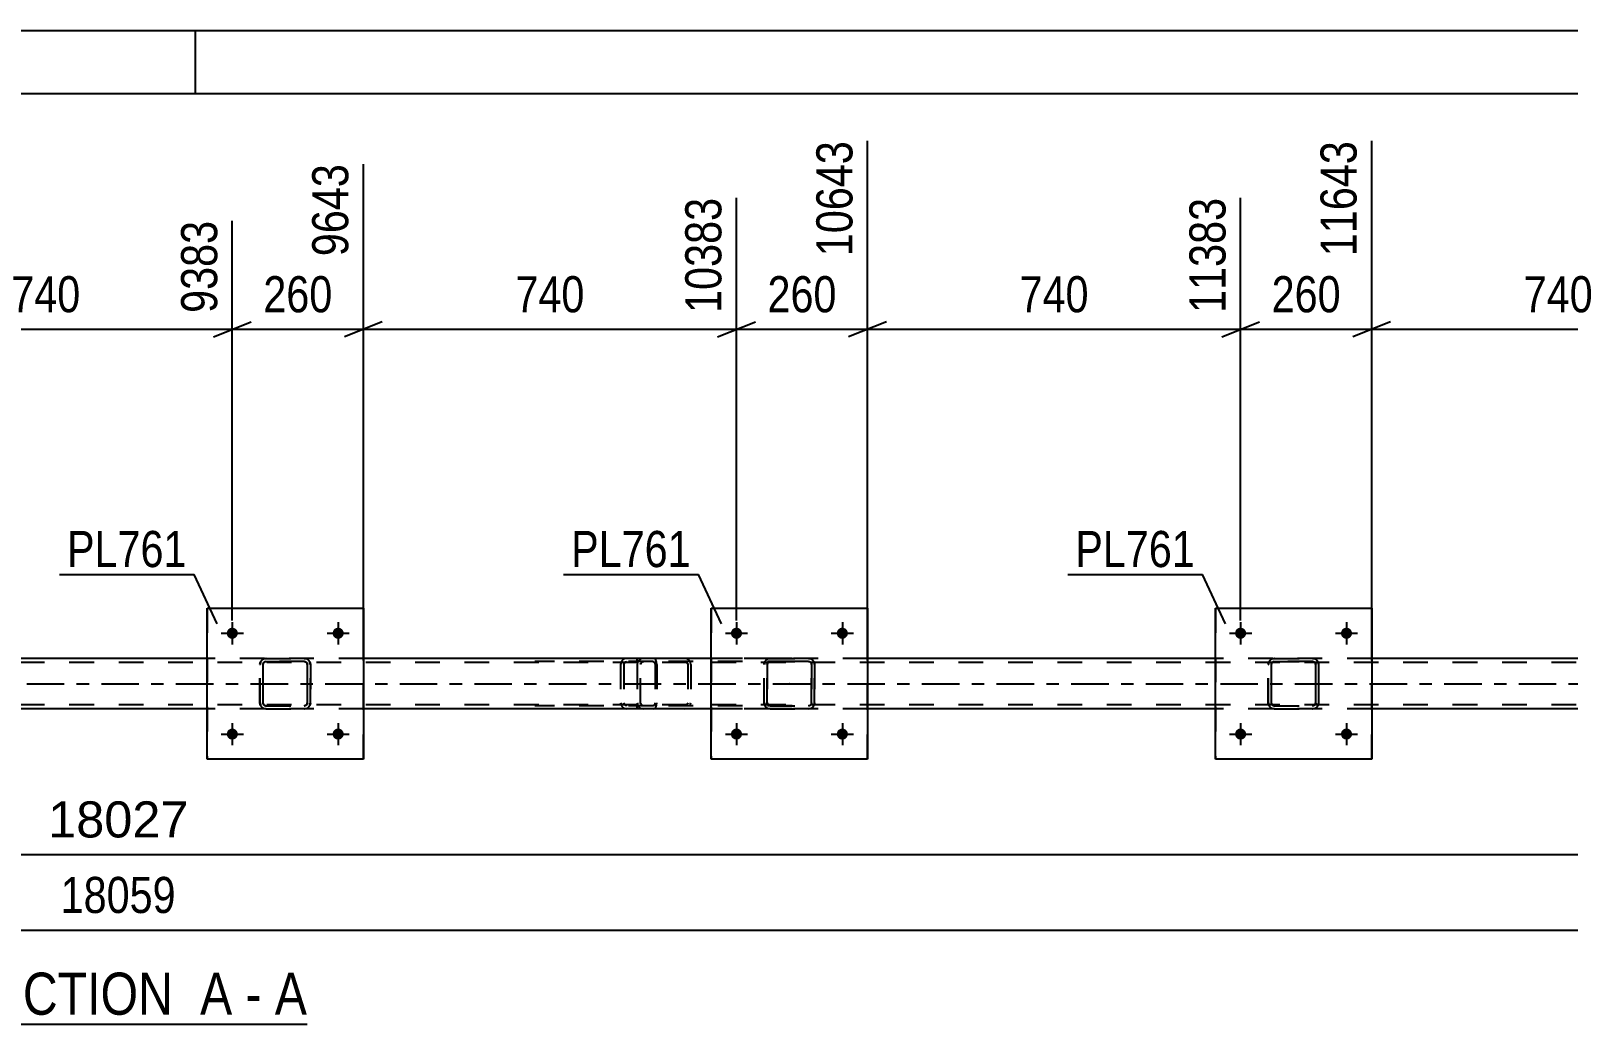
# Model space of a CAD drawing. Header units: millimetres. Extents: x 0 to 841, y 0 to 594.
# Drawn here: x 407.9 to 529.9, y 515.2 to 594 of the extents above; entities that cross this region are included whole.
import ezdxf

# ---------------------------------------------------------------- set-up
doc = ezdxf.new("R2010")
doc.units = ezdxf.units.MM
doc.linetypes.add('DXK_LINE_DOT2', pattern=[3.9198, 1.9599, -1.9599])
doc.linetypes.add('DXK_LINE_DOT3', pattern=[5.9187, 2.979, -0.9799, 0.9799, -0.9799])
doc.styles.add('Arial', font='ARIAL.TTF', dxfattribs={"height": 0.2})
doc.styles.add('Arial Narrow', font='ARIALN.TTF', dxfattribs={"height": 0.2})

# ---------------------------------------------------------------- blocks, each defined once
blk = doc.blocks.new('Unknown-318465270-1113')
at = {"color": 5, "linetype": 'Continuous'}
for p, q in [((841, 594), (0, 594)), ((421, 589), (421, 594)), ((836, 589), (5, 589))]:
    blk.add_line(p, q, dxfattribs=at)
blk = doc.blocks.new('Unknown-318465270-12 - 6175')
at = {"color": 6, "linetype": 'Continuous'}
blk.add_line((402.19, 515.2), (429.84, 515.2), dxfattribs=at)
at = {"color": 0, "linetype": 'Continuous'}
for points in [[(420.3, 515.95), (420.3, 519.45), (402.19, 519.45), (402.19, 515.95)], [(423.9, 515.95), (423.9, 519.45), (421.35, 519.45), (421.35, 515.95)], [(426.23, 515.95), (426.23, 519.45), (424.95, 519.45), (424.95, 515.95)], [(429.84, 515.95), (429.84, 519.45), (427.28, 519.45), (427.28, 515.95)]]:
    blk.add_wipeout(points, dxfattribs=at)
at = {"color": 7, "linetype": 'Continuous', "style": 'Arial Narrow'}
for s, p in [('SECTION ', (402.19, 515.95)), ('A', (421.35, 515.95)), ('A', (427.28, 515.95)), ('-', (424.95, 515.95))]:
    blk.add_text(s, height=3.34, dxfattribs=at).set_placement(p)
blk = doc.blocks.new('Bolt-318465270-6205 - 6175')
at = {"linetype": 'Continuous'}
for points in [[(503.47, 546.21), (503.48, 546.3), (503.51, 546.39), (503.55, 546.47), (503.61, 546.54), (503.69, 546.59), (503.77, 546.63), (503.86, 546.65), (503.95, 546.65), (504.04, 546.63), (504.13, 546.59), (504.2, 546.54), (504.26, 546.47), (504.31, 546.39), (504.34, 546.3), (504.35, 546.21), (504.34, 546.12), (504.31, 546.03), (504.26, 545.95), (504.2, 545.89), (504.13, 545.83), (504.04, 545.79), (503.95, 545.78), (503.86, 545.78), (503.77, 545.79), (503.69, 545.83), (503.61, 545.89), (503.55, 545.95), (503.51, 546.03), (503.48, 546.12)], [(511.87, 546.21), (511.88, 546.3), (511.91, 546.39), (511.95, 546.47), (512.01, 546.54), (512.09, 546.59), (512.17, 546.63), (512.26, 546.65), (512.35, 546.65), (512.44, 546.63), (512.53, 546.59), (512.6, 546.54), (512.66, 546.47), (512.71, 546.39), (512.74, 546.3), (512.75, 546.21), (512.74, 546.12), (512.71, 546.03), (512.66, 545.95), (512.6, 545.89), (512.53, 545.83), (512.44, 545.79), (512.35, 545.78), (512.26, 545.78), (512.17, 545.79), (512.09, 545.83), (512.01, 545.89), (511.95, 545.95), (511.91, 546.03), (511.88, 546.12)]]:
    blk.add_hatch(color=1, dxfattribs=at).paths.add_polyline_path(points)
at = {"color": 1, "linetype": 'Continuous'}
for p, q in [((503.91, 547.09), (503.91, 545.33)), ((512.31, 547.09), (512.31, 545.33)), ((503.03, 546.21), (504.79, 546.21)), ((511.43, 546.21), (513.19, 546.21))]:
    blk.add_line(p, q, dxfattribs=at)
blk = doc.blocks.new('Bolt-318465270-6206 - 6175')
at = {"linetype": 'Continuous'}
for points in [[(503.47, 538.21), (503.48, 538.3), (503.51, 538.39), (503.55, 538.47), (503.61, 538.54), (503.69, 538.59), (503.77, 538.63), (503.86, 538.65), (503.95, 538.65), (504.04, 538.63), (504.13, 538.59), (504.2, 538.54), (504.26, 538.47), (504.31, 538.39), (504.34, 538.3), (504.35, 538.21), (504.34, 538.12), (504.31, 538.03), (504.26, 537.95), (504.2, 537.89), (504.13, 537.83), (504.04, 537.79), (503.95, 537.78), (503.86, 537.78), (503.77, 537.79), (503.69, 537.83), (503.61, 537.89), (503.55, 537.95), (503.51, 538.03), (503.48, 538.12)], [(511.87, 538.21), (511.88, 538.3), (511.91, 538.39), (511.95, 538.47), (512.01, 538.54), (512.09, 538.59), (512.17, 538.63), (512.26, 538.65), (512.35, 538.65), (512.44, 538.63), (512.53, 538.59), (512.6, 538.54), (512.66, 538.47), (512.71, 538.39), (512.74, 538.3), (512.75, 538.21), (512.74, 538.12), (512.71, 538.03), (512.66, 537.95), (512.6, 537.89), (512.53, 537.83), (512.44, 537.79), (512.35, 537.78), (512.26, 537.78), (512.17, 537.79), (512.09, 537.83), (512.01, 537.89), (511.95, 537.95), (511.91, 538.03), (511.88, 538.12)]]:
    blk.add_hatch(color=1, dxfattribs=at).paths.add_polyline_path(points)
at = {"color": 1, "linetype": 'Continuous'}
for p, q in [((503.03, 538.21), (504.79, 538.21)), ((503.91, 539.09), (503.91, 537.33)), ((511.43, 538.21), (513.19, 538.21)), ((512.31, 539.09), (512.31, 537.33))]:
    blk.add_line(p, q, dxfattribs=at)
blk = doc.blocks.new('Bolt-318465270-6207 - 6175')
at = {"linetype": 'Continuous'}
for points in [[(463.47, 546.21), (463.48, 546.3), (463.51, 546.39), (463.55, 546.47), (463.61, 546.54), (463.69, 546.59), (463.77, 546.63), (463.86, 546.65), (463.95, 546.65), (464.04, 546.63), (464.13, 546.59), (464.2, 546.54), (464.26, 546.47), (464.31, 546.39), (464.34, 546.3), (464.35, 546.21), (464.34, 546.12), (464.31, 546.03), (464.26, 545.95), (464.2, 545.89), (464.13, 545.83), (464.04, 545.79), (463.95, 545.78), (463.86, 545.78), (463.77, 545.79), (463.69, 545.83), (463.61, 545.89), (463.55, 545.95), (463.51, 546.03), (463.48, 546.12)], [(471.87, 546.21), (471.88, 546.3), (471.91, 546.39), (471.95, 546.47), (472.01, 546.54), (472.09, 546.59), (472.17, 546.63), (472.26, 546.65), (472.35, 546.65), (472.44, 546.63), (472.53, 546.59), (472.6, 546.54), (472.66, 546.47), (472.71, 546.39), (472.74, 546.3), (472.75, 546.21), (472.74, 546.12), (472.71, 546.03), (472.66, 545.95), (472.6, 545.89), (472.53, 545.83), (472.44, 545.79), (472.35, 545.78), (472.26, 545.78), (472.17, 545.79), (472.09, 545.83), (472.01, 545.89), (471.95, 545.95), (471.91, 546.03), (471.88, 546.12)]]:
    blk.add_hatch(color=1, dxfattribs=at).paths.add_polyline_path(points)
at = {"color": 1, "linetype": 'Continuous'}
for p, q in [((463.91, 547.09), (463.91, 545.33)), ((472.31, 547.09), (472.31, 545.33)), ((463.03, 546.21), (464.79, 546.21)), ((471.43, 546.21), (473.19, 546.21))]:
    blk.add_line(p, q, dxfattribs=at)
blk = doc.blocks.new('Bolt-318465270-6208 - 6175')
at = {"linetype": 'Continuous'}
for points in [[(463.47, 538.21), (463.48, 538.3), (463.51, 538.39), (463.55, 538.47), (463.61, 538.54), (463.69, 538.59), (463.77, 538.63), (463.86, 538.65), (463.95, 538.65), (464.04, 538.63), (464.13, 538.59), (464.2, 538.54), (464.26, 538.47), (464.31, 538.39), (464.34, 538.3), (464.35, 538.21), (464.34, 538.12), (464.31, 538.03), (464.26, 537.95), (464.2, 537.89), (464.13, 537.83), (464.04, 537.79), (463.95, 537.78), (463.86, 537.78), (463.77, 537.79), (463.69, 537.83), (463.61, 537.89), (463.55, 537.95), (463.51, 538.03), (463.48, 538.12)], [(471.87, 538.21), (471.88, 538.3), (471.91, 538.39), (471.95, 538.47), (472.01, 538.54), (472.09, 538.59), (472.17, 538.63), (472.26, 538.65), (472.35, 538.65), (472.44, 538.63), (472.53, 538.59), (472.6, 538.54), (472.66, 538.47), (472.71, 538.39), (472.74, 538.3), (472.75, 538.21), (472.74, 538.12), (472.71, 538.03), (472.66, 537.95), (472.6, 537.89), (472.53, 537.83), (472.44, 537.79), (472.35, 537.78), (472.26, 537.78), (472.17, 537.79), (472.09, 537.83), (472.01, 537.89), (471.95, 537.95), (471.91, 538.03), (471.88, 538.12)]]:
    blk.add_hatch(color=1, dxfattribs=at).paths.add_polyline_path(points)
at = {"color": 1, "linetype": 'Continuous'}
for p, q in [((463.03, 538.21), (464.79, 538.21)), ((463.91, 539.09), (463.91, 537.33)), ((471.43, 538.21), (473.19, 538.21)), ((472.31, 539.09), (472.31, 537.33))]:
    blk.add_line(p, q, dxfattribs=at)
blk = doc.blocks.new('Bolt-318465270-6209 - 6175')
at = {"linetype": 'Continuous'}
for points in [[(423.47, 546.21), (423.48, 546.3), (423.51, 546.39), (423.55, 546.47), (423.61, 546.54), (423.69, 546.59), (423.77, 546.63), (423.86, 546.65), (423.95, 546.65), (424.04, 546.63), (424.13, 546.59), (424.2, 546.54), (424.26, 546.47), (424.31, 546.39), (424.34, 546.3), (424.35, 546.21), (424.34, 546.12), (424.31, 546.03), (424.26, 545.95), (424.2, 545.89), (424.13, 545.83), (424.04, 545.79), (423.95, 545.78), (423.86, 545.78), (423.77, 545.79), (423.69, 545.83), (423.61, 545.89), (423.55, 545.95), (423.51, 546.03), (423.48, 546.12)], [(431.87, 546.21), (431.88, 546.3), (431.91, 546.39), (431.95, 546.47), (432.01, 546.54), (432.09, 546.59), (432.17, 546.63), (432.26, 546.65), (432.35, 546.65), (432.44, 546.63), (432.53, 546.59), (432.6, 546.54), (432.66, 546.47), (432.71, 546.39), (432.74, 546.3), (432.75, 546.21), (432.74, 546.12), (432.71, 546.03), (432.66, 545.95), (432.6, 545.89), (432.53, 545.83), (432.44, 545.79), (432.35, 545.78), (432.26, 545.78), (432.17, 545.79), (432.09, 545.83), (432.01, 545.89), (431.95, 545.95), (431.91, 546.03), (431.88, 546.12)]]:
    blk.add_hatch(color=1, dxfattribs=at).paths.add_polyline_path(points)
at = {"color": 1, "linetype": 'Continuous'}
for p, q in [((423.91, 547.09), (423.91, 545.33)), ((432.31, 547.09), (432.31, 545.33)), ((423.03, 546.21), (424.79, 546.21)), ((431.43, 546.21), (433.19, 546.21))]:
    blk.add_line(p, q, dxfattribs=at)
blk = doc.blocks.new('Bolt-318465270-6210 - 6175')
at = {"linetype": 'Continuous'}
for points in [[(423.47, 538.21), (423.48, 538.3), (423.51, 538.39), (423.55, 538.47), (423.61, 538.54), (423.69, 538.59), (423.77, 538.63), (423.86, 538.65), (423.95, 538.65), (424.04, 538.63), (424.13, 538.59), (424.2, 538.54), (424.26, 538.47), (424.31, 538.39), (424.34, 538.3), (424.35, 538.21), (424.34, 538.12), (424.31, 538.03), (424.26, 537.95), (424.2, 537.89), (424.13, 537.83), (424.04, 537.79), (423.95, 537.78), (423.86, 537.78), (423.77, 537.79), (423.69, 537.83), (423.61, 537.89), (423.55, 537.95), (423.51, 538.03), (423.48, 538.12)], [(431.87, 538.21), (431.88, 538.3), (431.91, 538.39), (431.95, 538.47), (432.01, 538.54), (432.09, 538.59), (432.17, 538.63), (432.26, 538.65), (432.35, 538.65), (432.44, 538.63), (432.53, 538.59), (432.6, 538.54), (432.66, 538.47), (432.71, 538.39), (432.74, 538.3), (432.75, 538.21), (432.74, 538.12), (432.71, 538.03), (432.66, 537.95), (432.6, 537.89), (432.53, 537.83), (432.44, 537.79), (432.35, 537.78), (432.26, 537.78), (432.17, 537.79), (432.09, 537.83), (432.01, 537.89), (431.95, 537.95), (431.91, 538.03), (431.88, 538.12)]]:
    blk.add_hatch(color=1, dxfattribs=at).paths.add_polyline_path(points)
at = {"color": 1, "linetype": 'Continuous'}
for p, q in [((423.03, 538.21), (424.79, 538.21)), ((423.91, 539.09), (423.91, 537.33)), ((431.43, 538.21), (433.19, 538.21)), ((432.31, 539.09), (432.31, 537.33))]:
    blk.add_line(p, q, dxfattribs=at)
blk = doc.blocks.new('Part-318465270-6236 - 6175')
at = {"color": 2, "linetype": 'Continuous'}
for p, q in [((421.91, 544.21), (394.31, 544.21)), ((461.91, 544.21), (434.31, 544.21)), ((501.91, 544.21), (474.31, 544.21)), ((541.91, 544.21), (514.31, 544.21)), ((421.91, 540.21), (394.31, 540.21)), ((461.91, 540.21), (434.31, 540.21)), ((501.91, 540.21), (474.31, 540.21)), ((541.91, 540.21), (514.31, 540.21))]:
    blk.add_line(p, q, dxfattribs=at)
at = {"color": 7, "linetype": 'DXK_LINE_DOT2'}
for p, q in [((434.31, 544.21), (421.91, 544.21)), ((474.31, 544.21), (461.91, 544.21)), ((514.31, 544.21), (501.91, 544.21)), ((769.64, 543.89), (93.91, 543.89)), ((769.64, 540.53), (93.91, 540.53)), ((434.31, 540.21), (421.91, 540.21)), ((474.31, 540.21), (461.91, 540.21)), ((514.31, 540.21), (501.91, 540.21))]:
    blk.add_line(p, q, dxfattribs=at)
at = {"color": 7, "linetype": 'DXK_LINE_DOT3'}
blk.add_line((93.91, 542.21), (769.64, 542.21), dxfattribs=at)
blk = doc.blocks.new('Part-318465270-6269 - 6175')
at = {"color": 7, "linetype": 'DXK_LINE_DOT2'}
for p, q in [((456.55, 544.21), (456.35, 544.18)), ((468.32, 544.21), (456.55, 544.21)), ((459.98, 544.18), (459.78, 544.21)), ((456.07, 543.89), (456.04, 543.73)), ((456.04, 543.73), (456.04, 540.69)), ((456.07, 543.92), (456.07, 543.89)), ((456.29, 543.73), (456.31, 543.82)), ((456.29, 540.69), (456.29, 543.73)), ((456.31, 543.82), (456.37, 543.9)), ((456.37, 543.9), (456.45, 543.95)), ((456.45, 543.95), (456.55, 543.97)), ((468.32, 543.97), (456.55, 543.97)), ((459.78, 543.97), (459.88, 543.95)), ((459.88, 543.95), (459.96, 543.9)), ((459.96, 543.9), (460.02, 543.82)), ((460.02, 543.82), (460.04, 543.73)), ((460.04, 543.73), (460.04, 540.69)), ((460.26, 543.89), (460.25, 543.92)), ((460.29, 543.73), (460.26, 543.89)), ((460.29, 543.73), (460.29, 540.69)), ((456.04, 540.69), (456.05, 540.61)), ((456.05, 540.61), (456.07, 540.51)), ((456.31, 540.6), (456.29, 540.69)), ((456.37, 540.52), (456.31, 540.6)), ((456.45, 540.47), (456.37, 540.52)), ((456.55, 540.45), (456.45, 540.47)), ((468.32, 540.45), (456.55, 540.45)), ((459.88, 540.47), (459.78, 540.45)), ((459.96, 540.52), (459.88, 540.47)), ((460.02, 540.6), (459.96, 540.52)), ((460.04, 540.69), (460.02, 540.6)), ((460.25, 540.51), (460.27, 540.61)), ((460.27, 540.61), (460.29, 540.69)), ((456.35, 540.25), (456.55, 540.21)), ((468.32, 540.21), (456.55, 540.21)), ((459.78, 540.21), (459.98, 540.25))]:
    blk.add_line(p, q, dxfattribs=at)
for centre, start, end in [((456.53, 543.71), 110.7583, 155.68), ((459.8, 543.71), 24.32, 69.2417), ((456.53, 540.71), 204.32, 249.2417)]:
    blk.add_arc(centre, 0.496, start, end, dxfattribs=at)
blk = doc.blocks.new('Part-318465270-6428 - 6175')
at = {"color": 7, "linetype": 'DXK_LINE_DOT2'}
for p, q in [((457.31, 544.21), (447.91, 544.21)), ((455.22, 544.21), (455.03, 544.18)), ((456.04, 543.97), (456.04, 544.21)), ((457.42, 544.18), (457.31, 544.21)), ((457.5, 544.07), (457.42, 544.18)), ((457.56, 543.92), (457.5, 544.07)), ((457.31, 543.97), (447.91, 543.97)), ((454.75, 543.89), (454.72, 543.73)), ((454.72, 543.73), (454.72, 540.69)), ((454.76, 543.92), (454.75, 543.89)), ((454.97, 543.73), (454.99, 543.82)), ((454.97, 543.73), (454.97, 540.69)), ((454.99, 543.82), (455.04, 543.9)), ((455.04, 543.9), (455.12, 543.95)), ((455.12, 543.95), (455.22, 543.97)), ((457.31, 543.97), (457.36, 543.95)), ((457.36, 543.95), (457.41, 543.9)), ((457.41, 543.9), (457.44, 543.82)), ((457.44, 543.82), (457.45, 543.73)), ((457.45, 543.73), (457.45, 540.69)), ((457.58, 543.73), (457.56, 543.92)), ((457.58, 543.73), (457.58, 540.69)), ((457.31, 540.45), (447.91, 540.45)), ((454.72, 540.69), (454.73, 540.61)), ((454.73, 540.61), (454.76, 540.51)), ((454.99, 540.6), (454.97, 540.69)), ((455.04, 540.52), (454.99, 540.6)), ((455.12, 540.47), (455.04, 540.52)), ((455.22, 540.45), (455.12, 540.47)), ((456.04, 540.21), (456.04, 540.45)), ((457.36, 540.47), (457.31, 540.45)), ((457.41, 540.52), (457.36, 540.47)), ((457.44, 540.6), (457.41, 540.52)), ((457.45, 540.69), (457.44, 540.6)), ((457.5, 540.35), (457.56, 540.51)), ((457.56, 540.51), (457.58, 540.69)), ((457.31, 540.21), (447.91, 540.21)), ((455.03, 540.25), (455.22, 540.21)), ((457.31, 540.21), (457.42, 540.25)), ((457.42, 540.25), (457.5, 540.35))]:
    blk.add_line(p, q, dxfattribs=at)
for centre, start, end in [((455.21, 543.72), 111.1941, 156.1506), ((455.21, 540.71), 203.8494, 248.8059)]:
    blk.add_arc(centre, 0.492, start, end, dxfattribs=at)
blk = doc.blocks.new('Part-318465270-6310 - 6175')
at = {"color": 2, "linetype": 'Continuous'}
for p, q in [((501.91, 536.21), (501.91, 548.21)), ((501.91, 548.21), (501.91, 548.21)), ((501.91, 548.21), (514.31, 548.21)), ((514.31, 548.21), (514.31, 536.21)), ((501.91, 536.21), (501.91, 536.21)), ((514.31, 536.21), (501.91, 536.21))]:
    blk.add_line(p, q, dxfattribs=at)
at = {"color": 7, "linetype": 'DXK_LINE_DOT2'}
for p, q in [((501.91, 548.21), (501.91, 536.21)), ((501.91, 548.21), (501.91, 548.21)), ((514.31, 536.21), (514.31, 548.21)), ((501.91, 536.21), (501.91, 536.21))]:
    blk.add_line(p, q, dxfattribs=at)
blk = doc.blocks.new('Part-318465270-6311 - 6175')
at = {"color": 7, "linetype": 'DXK_LINE_DOT2'}
for p, q in [((506.4, 544.18), (506.58, 544.21)), ((506.59, 544.21), (506.4, 544.18)), ((506.59, 544.21), (506.58, 544.21)), ((506.58, 544.21), (509.62, 544.21)), ((506.59, 544.21), (509.63, 544.21)), ((509.62, 544.21), (509.63, 544.21)), ((509.62, 544.21), (509.81, 544.18)), ((509.81, 544.18), (509.63, 544.21)), ((506.1, 543.73), (506.14, 543.92)), ((506.1, 543.73), (506.11, 543.73)), ((506.1, 540.69), (506.1, 543.73)), ((506.15, 543.92), (506.11, 543.73)), ((506.11, 540.69), (506.11, 543.73)), ((506.36, 543.82), (506.34, 543.73)), ((506.35, 543.73), (506.34, 543.73)), ((506.34, 543.73), (506.34, 540.69)), ((506.35, 543.73), (506.37, 543.82)), ((506.35, 540.69), (506.35, 543.73)), ((506.41, 543.9), (506.36, 543.82)), ((506.37, 543.82), (506.42, 543.9)), ((506.49, 543.95), (506.41, 543.9)), ((506.42, 543.9), (506.5, 543.95)), ((506.58, 543.97), (506.49, 543.95)), ((506.5, 543.95), (506.59, 543.97)), ((506.58, 543.97), (506.59, 543.97)), ((509.62, 543.97), (506.58, 543.97)), ((506.59, 543.97), (509.63, 543.97)), ((509.63, 543.97), (509.62, 543.97)), ((509.72, 543.95), (509.62, 543.97)), ((509.63, 543.97), (509.72, 543.95)), ((509.72, 543.95), (509.72, 543.95)), ((509.72, 543.95), (509.8, 543.9)), ((509.79, 543.9), (509.72, 543.95)), ((509.85, 543.82), (509.79, 543.9)), ((509.8, 543.9), (509.85, 543.82)), ((509.85, 543.82), (509.87, 543.73)), ((509.86, 543.73), (509.85, 543.82)), ((509.87, 543.73), (509.86, 543.73)), ((509.86, 543.73), (509.86, 540.69)), ((509.87, 540.69), (509.87, 543.73)), ((510.07, 543.92), (510.1, 543.73)), ((510.11, 543.73), (510.07, 543.92)), ((510.11, 543.73), (510.1, 543.73)), ((510.1, 543.73), (510.1, 540.69)), ((510.11, 540.69), (510.11, 543.73)), ((506.11, 540.69), (506.1, 540.69)), ((506.14, 540.51), (506.1, 540.69)), ((506.11, 540.69), (506.15, 540.51)), ((506.34, 540.69), (506.35, 540.69)), ((506.34, 540.69), (506.36, 540.6)), ((506.37, 540.6), (506.35, 540.69)), ((506.36, 540.6), (506.41, 540.52)), ((506.42, 540.52), (506.37, 540.6)), ((506.41, 540.52), (506.49, 540.47)), ((506.5, 540.47), (506.42, 540.52)), ((506.49, 540.47), (506.58, 540.45)), ((506.59, 540.45), (506.5, 540.47)), ((506.59, 540.45), (506.58, 540.45)), ((506.58, 540.45), (509.62, 540.45)), ((506.59, 540.45), (509.63, 540.45)), ((509.62, 540.45), (509.72, 540.47)), ((509.62, 540.45), (509.63, 540.45)), ((509.72, 540.47), (509.63, 540.45)), ((509.8, 540.52), (509.72, 540.47)), ((509.72, 540.47), (509.79, 540.52)), ((509.79, 540.52), (509.85, 540.6)), ((509.85, 540.6), (509.8, 540.52)), ((509.87, 540.69), (509.85, 540.6)), ((509.85, 540.6), (509.86, 540.69)), ((509.86, 540.69), (509.87, 540.69)), ((510.1, 540.69), (510.07, 540.51)), ((510.07, 540.51), (510.11, 540.69)), ((510.1, 540.69), (510.11, 540.69)), ((506.4, 540.25), (506.4, 540.25)), ((506.58, 540.21), (506.4, 540.25)), ((506.4, 540.25), (506.59, 540.21)), ((506.59, 540.21), (506.58, 540.21)), ((506.58, 540.21), (509.62, 540.21)), ((506.59, 540.21), (509.63, 540.21)), ((509.81, 540.25), (509.62, 540.21)), ((509.62, 540.21), (509.63, 540.21)), ((509.63, 540.21), (509.81, 540.25))]:
    blk.add_line(p, q, dxfattribs=at)
at = {"color": 7, "linetype": 'DXK_LINE_DOT3'}
blk.add_line((508.11, 542.21), (508.1, 542.21), dxfattribs=at)
at = {"color": 7, "linetype": 'DXK_LINE_DOT2'}
for centre, start, end in [((506.58, 543.73), 112.5, 157.5), ((506.59, 543.73), 112.5, 157.5), ((509.62, 543.73), 22.5, 67.5), ((509.63, 543.73), 22.5, 67.5), ((506.58, 540.69), 202.5, 247.5), ((506.59, 540.69), 202.5, 247.5), ((509.62, 540.69), 292.5, 337.5), ((509.63, 540.69), 292.5, 337.5)]:
    blk.add_arc(centre, 0.48, start, end, dxfattribs=at)
blk = doc.blocks.new('Part-318465270-6316 - 6175')
at = {"color": 2, "linetype": 'Continuous'}
for p, q in [((461.91, 536.21), (461.91, 548.21)), ((461.91, 548.21), (461.91, 548.21)), ((461.91, 548.21), (474.31, 548.21)), ((474.31, 548.21), (474.31, 536.21)), ((461.91, 536.21), (461.91, 536.21)), ((474.31, 536.21), (461.91, 536.21))]:
    blk.add_line(p, q, dxfattribs=at)
at = {"color": 7, "linetype": 'DXK_LINE_DOT2'}
for p, q in [((461.91, 548.21), (461.91, 536.21)), ((461.91, 548.21), (461.91, 548.21)), ((474.31, 536.21), (474.31, 548.21)), ((461.91, 536.21), (461.91, 536.21))]:
    blk.add_line(p, q, dxfattribs=at)
blk = doc.blocks.new('Part-318465270-6317 - 6175')
at = {"color": 7, "linetype": 'DXK_LINE_DOT2'}
for p, q in [((466.4, 544.18), (466.58, 544.21)), ((466.59, 544.21), (466.41, 544.18)), ((466.59, 544.21), (466.58, 544.21)), ((466.58, 544.21), (469.62, 544.21)), ((466.59, 544.21), (469.63, 544.21)), ((469.62, 544.21), (469.63, 544.21)), ((469.62, 544.21), (469.81, 544.18)), ((469.81, 544.18), (469.63, 544.21)), ((466.1, 543.73), (466.14, 543.92)), ((466.1, 543.73), (466.11, 543.73)), ((466.1, 540.69), (466.1, 543.73)), ((466.15, 543.92), (466.11, 543.73)), ((466.11, 540.69), (466.11, 543.73)), ((466.36, 543.82), (466.34, 543.73)), ((466.35, 543.73), (466.34, 543.73)), ((466.34, 543.73), (466.34, 540.69)), ((466.35, 543.73), (466.37, 543.82)), ((466.35, 540.69), (466.35, 543.73)), ((466.41, 543.9), (466.36, 543.82)), ((466.37, 543.82), (466.42, 543.9)), ((466.49, 543.95), (466.41, 543.9)), ((466.42, 543.9), (466.5, 543.95)), ((466.58, 543.97), (466.49, 543.95)), ((466.5, 543.95), (466.59, 543.97)), ((466.58, 543.97), (466.59, 543.97)), ((469.62, 543.97), (466.58, 543.97)), ((466.59, 543.97), (469.63, 543.97)), ((469.63, 543.97), (469.62, 543.97)), ((469.72, 543.95), (469.62, 543.97)), ((469.63, 543.97), (469.72, 543.95)), ((469.72, 543.95), (469.72, 543.95)), ((469.72, 543.95), (469.8, 543.9)), ((469.79, 543.9), (469.72, 543.95)), ((469.85, 543.82), (469.79, 543.9)), ((469.8, 543.9), (469.85, 543.82)), ((469.85, 543.82), (469.87, 543.73)), ((469.86, 543.73), (469.85, 543.82)), ((469.87, 543.73), (469.86, 543.73)), ((469.86, 543.73), (469.86, 540.69)), ((469.87, 540.69), (469.87, 543.73)), ((470.07, 543.92), (470.1, 543.73)), ((470.11, 543.73), (470.07, 543.92)), ((470.11, 543.73), (470.1, 543.73)), ((470.1, 543.73), (470.1, 540.69)), ((470.11, 540.69), (470.11, 543.73)), ((466.11, 540.69), (466.1, 540.69)), ((466.14, 540.51), (466.1, 540.69)), ((466.11, 540.69), (466.15, 540.51)), ((466.34, 540.69), (466.35, 540.69)), ((466.34, 540.69), (466.36, 540.6)), ((466.37, 540.6), (466.35, 540.69)), ((466.36, 540.6), (466.41, 540.52)), ((466.42, 540.52), (466.37, 540.6)), ((466.41, 540.52), (466.49, 540.47)), ((466.5, 540.47), (466.42, 540.52)), ((466.49, 540.47), (466.58, 540.45)), ((466.59, 540.45), (466.5, 540.47)), ((466.59, 540.45), (466.58, 540.45)), ((466.58, 540.45), (469.62, 540.45)), ((466.59, 540.45), (469.63, 540.45)), ((469.62, 540.45), (469.72, 540.47)), ((469.62, 540.45), (469.63, 540.45)), ((469.72, 540.47), (469.63, 540.45)), ((469.8, 540.52), (469.72, 540.47)), ((469.72, 540.47), (469.79, 540.52)), ((469.79, 540.52), (469.85, 540.6)), ((469.85, 540.6), (469.8, 540.52)), ((469.87, 540.69), (469.85, 540.6)), ((469.85, 540.6), (469.86, 540.69)), ((469.86, 540.69), (469.87, 540.69)), ((470.1, 540.69), (470.07, 540.51)), ((470.07, 540.51), (470.11, 540.69)), ((470.1, 540.69), (470.11, 540.69)), ((466.4, 540.25), (466.41, 540.25)), ((466.58, 540.21), (466.4, 540.25)), ((466.41, 540.25), (466.59, 540.21)), ((466.59, 540.21), (466.58, 540.21)), ((466.58, 540.21), (469.62, 540.21)), ((466.59, 540.21), (469.63, 540.21)), ((469.81, 540.25), (469.62, 540.21)), ((469.62, 540.21), (469.63, 540.21)), ((469.63, 540.21), (469.81, 540.25))]:
    blk.add_line(p, q, dxfattribs=at)
at = {"color": 7, "linetype": 'DXK_LINE_DOT3'}
blk.add_line((468.11, 542.21), (468.1, 542.21), dxfattribs=at)
at = {"color": 7, "linetype": 'DXK_LINE_DOT2'}
for centre, start, end in [((466.58, 543.73), 112.5, 157.5), ((466.59, 543.73), 112.5, 157.5), ((469.62, 543.73), 22.5, 67.5), ((469.63, 543.73), 22.5, 67.5), ((466.58, 540.69), 202.5, 247.5), ((466.59, 540.69), 202.5, 247.5), ((469.62, 540.69), 292.5, 337.5), ((469.63, 540.69), 292.5, 337.5)]:
    blk.add_arc(centre, 0.48, start, end, dxfattribs=at)
blk = doc.blocks.new('Part-318465270-6322 - 6175')
at = {"color": 2, "linetype": 'Continuous'}
for p, q in [((421.91, 536.21), (421.91, 548.21)), ((421.91, 548.21), (421.91, 548.21)), ((421.91, 548.21), (434.31, 548.21)), ((434.31, 548.21), (434.31, 536.21)), ((421.91, 536.21), (421.91, 536.21)), ((434.31, 536.21), (421.91, 536.21))]:
    blk.add_line(p, q, dxfattribs=at)
at = {"color": 7, "linetype": 'DXK_LINE_DOT2'}
for p, q in [((421.91, 548.21), (421.91, 536.21)), ((421.91, 548.21), (421.91, 548.21)), ((434.31, 536.21), (434.31, 548.21)), ((421.91, 536.21), (421.91, 536.21))]:
    blk.add_line(p, q, dxfattribs=at)
blk = doc.blocks.new('Part-318465270-6323 - 6175')
at = {"color": 7, "linetype": 'DXK_LINE_DOT2'}
for p, q in [((426.4, 544.18), (426.58, 544.21)), ((426.59, 544.21), (426.4, 544.18)), ((426.59, 544.21), (426.58, 544.21)), ((426.58, 544.21), (429.62, 544.21)), ((426.59, 544.21), (429.63, 544.21)), ((429.62, 544.21), (429.63, 544.21)), ((429.62, 544.21), (429.81, 544.18)), ((429.81, 544.18), (429.63, 544.21)), ((426.1, 543.73), (426.14, 543.92)), ((426.1, 543.73), (426.11, 543.73)), ((426.1, 540.69), (426.1, 543.73)), ((426.15, 543.92), (426.11, 543.73)), ((426.11, 540.69), (426.11, 543.73)), ((426.36, 543.82), (426.34, 543.73)), ((426.35, 543.73), (426.34, 543.73)), ((426.34, 543.73), (426.34, 540.69)), ((426.35, 543.73), (426.37, 543.82)), ((426.35, 540.69), (426.35, 543.73)), ((426.41, 543.9), (426.36, 543.82)), ((426.37, 543.82), (426.42, 543.9)), ((426.49, 543.95), (426.41, 543.9)), ((426.42, 543.9), (426.5, 543.95)), ((426.58, 543.97), (426.49, 543.95)), ((426.5, 543.95), (426.59, 543.97)), ((426.58, 543.97), (426.59, 543.97)), ((429.62, 543.97), (426.58, 543.97)), ((426.59, 543.97), (429.63, 543.97)), ((429.63, 543.97), (429.62, 543.97)), ((429.72, 543.95), (429.62, 543.97)), ((429.63, 543.97), (429.72, 543.95)), ((429.72, 543.95), (429.72, 543.95)), ((429.72, 543.95), (429.8, 543.9)), ((429.79, 543.9), (429.72, 543.95)), ((429.85, 543.82), (429.79, 543.9)), ((429.8, 543.9), (429.85, 543.82)), ((429.85, 543.82), (429.87, 543.73)), ((429.86, 543.73), (429.85, 543.82)), ((429.87, 543.73), (429.86, 543.73)), ((429.86, 543.73), (429.86, 540.69)), ((429.87, 540.69), (429.87, 543.73)), ((430.07, 543.92), (430.1, 543.73)), ((430.11, 543.73), (430.07, 543.92)), ((430.11, 543.73), (430.1, 543.73)), ((430.1, 543.73), (430.1, 540.69)), ((430.11, 540.69), (430.11, 543.73)), ((426.11, 540.69), (426.1, 540.69)), ((426.14, 540.51), (426.1, 540.69)), ((426.11, 540.69), (426.15, 540.51)), ((426.34, 540.69), (426.35, 540.69)), ((426.34, 540.69), (426.36, 540.6)), ((426.37, 540.6), (426.35, 540.69)), ((426.36, 540.6), (426.41, 540.52)), ((426.42, 540.52), (426.37, 540.6)), ((426.41, 540.52), (426.49, 540.47)), ((426.5, 540.47), (426.42, 540.52)), ((426.49, 540.47), (426.58, 540.45)), ((426.59, 540.45), (426.5, 540.47)), ((426.59, 540.45), (426.58, 540.45)), ((426.58, 540.45), (429.62, 540.45)), ((426.59, 540.45), (429.63, 540.45)), ((429.62, 540.45), (429.72, 540.47)), ((429.62, 540.45), (429.63, 540.45)), ((429.72, 540.47), (429.63, 540.45)), ((429.8, 540.52), (429.72, 540.47)), ((429.72, 540.47), (429.79, 540.52)), ((429.79, 540.52), (429.85, 540.6)), ((429.85, 540.6), (429.8, 540.52)), ((429.87, 540.69), (429.85, 540.6)), ((429.85, 540.6), (429.86, 540.69)), ((429.86, 540.69), (429.87, 540.69)), ((430.1, 540.69), (430.07, 540.51)), ((430.07, 540.51), (430.11, 540.69)), ((430.1, 540.69), (430.11, 540.69)), ((426.4, 540.25), (426.4, 540.25)), ((426.58, 540.21), (426.4, 540.25)), ((426.4, 540.25), (426.59, 540.21)), ((426.59, 540.21), (426.58, 540.21)), ((426.58, 540.21), (429.62, 540.21)), ((426.59, 540.21), (429.63, 540.21)), ((429.81, 540.25), (429.62, 540.21)), ((429.62, 540.21), (429.63, 540.21)), ((429.63, 540.21), (429.81, 540.25))]:
    blk.add_line(p, q, dxfattribs=at)
at = {"color": 7, "linetype": 'DXK_LINE_DOT3'}
blk.add_line((428.11, 542.21), (428.1, 542.21), dxfattribs=at)
at = {"color": 7, "linetype": 'DXK_LINE_DOT2'}
for centre, start, end in [((426.58, 543.73), 112.5, 157.5), ((426.59, 543.73), 112.5, 157.5), ((429.62, 543.73), 22.5, 67.5), ((429.63, 543.73), 22.5, 67.5), ((426.58, 540.69), 202.5, 247.5), ((426.59, 540.69), 202.5, 247.5), ((429.62, 540.69), 292.5, 337.5), ((429.63, 540.69), 292.5, 337.5)]:
    blk.add_arc(centre, 0.48, start, end, dxfattribs=at)
blk = doc.blocks.new('StraightDimension-318465270-6526 - 6175')
at = {"color": 7, "linetype": 'Continuous'}
blk.add_line((60.07, 528.66), (769.64, 528.66), dxfattribs=at)
at = {"color": 0}
blk.add_wipeout([(421.02, 529.41), (421.02, 533.61), (408.7, 533.61), (408.7, 529.41)], dxfattribs=at)
at = {"color": 3, "style": 'Arial'}
blk.add_text('18027', height=2.865, dxfattribs=at).set_placement((409.3, 530.01))
blk = doc.blocks.new('StraightDimension-318465270-6649 - 6175')
at = {"color": 7, "linetype": 'Continuous'}
for p, q in [((514.31, 545.21), (514.31, 585.26)), ((543.91, 547.21), (543.91, 580.76)), ((515.81, 570.92), (512.81, 569.72)), ((542.41, 569.72), (545.41, 570.92)), ((514.31, 570.32), (543.91, 570.32))]:
    blk.add_line(p, q, dxfattribs=at)
at = {"color": 0}
blk.add_wipeout([(532.45, 571.07), (532.45, 575.27), (525.77, 575.27), (525.77, 571.07)], dxfattribs=at)
at = {"color": 3, "style": 'Arial Narrow'}
blk.add_text('740', height=2.863, dxfattribs=at).set_placement((526.37, 571.67))
at = {"color": 0, "linetype": 'Continuous'}
blk.add_wipeout([(543.31, 581.36), (539.11, 581.36), (539.11, 571.02), (543.31, 571.02)], dxfattribs=at)
at = {"color": 3, "linetype": 'Continuous', "style": 'Arial Narrow'}
blk.add_text('12383', height=2.863, rotation=90.0002, dxfattribs=at).set_placement((542.71, 571.62))
blk = doc.blocks.new('StraightDimension-318465270-6666 - 6175')
at = {"color": 7, "linetype": 'Continuous'}
for p, q in [((514.31, 545.21), (514.31, 585.26)), ((503.91, 547.21), (503.91, 580.76)), ((502.41, 569.72), (505.41, 570.92)), ((515.81, 570.92), (512.81, 569.72)), ((503.91, 570.32), (514.31, 570.32))]:
    blk.add_line(p, q, dxfattribs=at)
at = {"color": 0}
blk.add_wipeout([(512.45, 571.07), (512.45, 575.27), (505.77, 575.27), (505.77, 571.07)], dxfattribs=at)
at = {"color": 3, "style": 'Arial Narrow'}
blk.add_text('260', height=2.863, dxfattribs=at).set_placement((506.37, 571.67))
at = {"color": 0, "linetype": 'Continuous'}
blk.add_wipeout([(513.71, 585.86), (509.51, 585.86), (509.51, 575.52), (513.71, 575.52)], dxfattribs=at)
at = {"color": 3, "linetype": 'Continuous', "style": 'Arial Narrow'}
blk.add_text('11643', height=2.863, rotation=90.0002, dxfattribs=at).set_placement((513.11, 576.12))
blk = doc.blocks.new('StraightDimension-318465270-6683 - 6175')
at = {"color": 7, "linetype": 'Continuous'}
for p, q in [((474.31, 545.21), (474.31, 585.26)), ((503.91, 547.21), (503.91, 580.76)), ((475.81, 570.92), (472.81, 569.72)), ((502.41, 569.72), (505.41, 570.92)), ((474.31, 570.32), (503.91, 570.32))]:
    blk.add_line(p, q, dxfattribs=at)
at = {"color": 0}
blk.add_wipeout([(492.45, 571.07), (492.45, 575.27), (485.77, 575.27), (485.77, 571.07)], dxfattribs=at)
at = {"color": 3, "style": 'Arial Narrow'}
blk.add_text('740', height=2.863, dxfattribs=at).set_placement((486.37, 571.67))
at = {"color": 0, "linetype": 'Continuous'}
blk.add_wipeout([(503.31, 581.36), (499.11, 581.36), (499.11, 571.02), (503.31, 571.02)], dxfattribs=at)
at = {"color": 3, "linetype": 'Continuous', "style": 'Arial Narrow'}
blk.add_text('11383', height=2.863, rotation=90.0002, dxfattribs=at).set_placement((502.71, 571.62))
blk = doc.blocks.new('StraightDimension-318465270-6700 - 6175')
at = {"color": 7, "linetype": 'Continuous'}
for p, q in [((474.31, 545.21), (474.31, 585.26)), ((463.91, 547.21), (463.91, 580.76)), ((462.41, 569.72), (465.41, 570.92)), ((475.81, 570.92), (472.81, 569.72)), ((463.91, 570.32), (474.31, 570.32))]:
    blk.add_line(p, q, dxfattribs=at)
at = {"color": 0}
blk.add_wipeout([(472.45, 571.07), (472.45, 575.27), (465.77, 575.27), (465.77, 571.07)], dxfattribs=at)
at = {"color": 3, "style": 'Arial Narrow'}
blk.add_text('260', height=2.863, dxfattribs=at).set_placement((466.37, 571.67))
at = {"color": 0, "linetype": 'Continuous'}
blk.add_wipeout([(473.71, 585.86), (469.51, 585.86), (469.51, 575.52), (473.71, 575.52)], dxfattribs=at)
at = {"color": 3, "linetype": 'Continuous', "style": 'Arial Narrow'}
blk.add_text('10643', height=2.863, rotation=90.0002, dxfattribs=at).set_placement((473.11, 576.12))
blk = doc.blocks.new('StraightDimension-318465270-6717 - 6175')
at = {"color": 7, "linetype": 'Continuous'}
for p, q in [((434.31, 545.21), (434.31, 583.43)), ((463.91, 547.21), (463.91, 580.76)), ((435.81, 570.92), (432.81, 569.72)), ((462.41, 569.72), (465.41, 570.92)), ((434.31, 570.32), (463.91, 570.32))]:
    blk.add_line(p, q, dxfattribs=at)
at = {"color": 0}
blk.add_wipeout([(452.45, 571.07), (452.45, 575.27), (445.77, 575.27), (445.77, 571.07)], dxfattribs=at)
at = {"color": 3, "style": 'Arial Narrow'}
blk.add_text('740', height=2.863, dxfattribs=at).set_placement((446.37, 571.67))
at = {"color": 0, "linetype": 'Continuous'}
blk.add_wipeout([(463.31, 581.36), (459.11, 581.36), (459.11, 571.02), (463.31, 571.02)], dxfattribs=at)
at = {"color": 3, "linetype": 'Continuous', "style": 'Arial Narrow'}
blk.add_text('10383', height=2.863, rotation=90.0002, dxfattribs=at).set_placement((462.71, 571.62))
blk = doc.blocks.new('StraightDimension-318465270-6734 - 6175')
at = {"color": 7, "linetype": 'Continuous'}
for p, q in [((434.31, 545.21), (434.31, 583.43)), ((423.91, 547.21), (423.91, 578.93)), ((422.41, 569.72), (425.41, 570.92)), ((435.81, 570.92), (432.81, 569.72)), ((423.91, 570.32), (434.31, 570.32))]:
    blk.add_line(p, q, dxfattribs=at)
at = {"color": 0}
blk.add_wipeout([(432.45, 571.07), (432.45, 575.27), (425.77, 575.27), (425.77, 571.07)], dxfattribs=at)
at = {"color": 3, "style": 'Arial Narrow'}
blk.add_text('260', height=2.863, dxfattribs=at).set_placement((426.37, 571.67))
at = {"color": 0, "linetype": 'Continuous'}
blk.add_wipeout([(433.71, 584.03), (429.51, 584.03), (429.51, 575.52), (433.71, 575.52)], dxfattribs=at)
at = {"color": 3, "linetype": 'Continuous', "style": 'Arial Narrow'}
blk.add_text('9643', height=2.863, rotation=90.0002, dxfattribs=at).set_placement((433.11, 576.12))
blk = doc.blocks.new('StraightDimension-318465270-6751 - 6175')
at = {"color": 7, "linetype": 'Continuous'}
for p, q in [((394.31, 545.21), (394.31, 583.43)), ((423.91, 547.21), (423.91, 578.93)), ((395.81, 570.92), (392.81, 569.72)), ((422.41, 569.72), (425.41, 570.92)), ((394.31, 570.32), (423.91, 570.32))]:
    blk.add_line(p, q, dxfattribs=at)
at = {"color": 0}
blk.add_wipeout([(412.45, 571.07), (412.45, 575.27), (405.77, 575.27), (405.77, 571.07)], dxfattribs=at)
at = {"color": 3, "style": 'Arial Narrow'}
blk.add_text('740', height=2.863, dxfattribs=at).set_placement((406.37, 571.67))
at = {"color": 0, "linetype": 'Continuous'}
blk.add_wipeout([(423.31, 579.53), (419.11, 579.53), (419.11, 571.02), (423.31, 571.02)], dxfattribs=at)
at = {"color": 3, "linetype": 'Continuous', "style": 'Arial Narrow'}
blk.add_text('9383', height=2.863, rotation=90.0002, dxfattribs=at).set_placement((422.71, 571.62))
blk = doc.blocks.new('StraightDimension-318465270-9818 - 6175')
at = {"color": 7, "linetype": 'Continuous'}
blk.add_line((59.43, 522.67), (770.28, 522.67), dxfattribs=at)
at = {"color": 0}
blk.add_wipeout([(420.03, 523.42), (420.03, 527.62), (409.69, 527.62), (409.69, 523.42)], dxfattribs=at)
at = {"color": 3, "style": 'Arial Narrow'}
blk.add_text('18059', height=2.863, dxfattribs=at).set_placement((410.29, 524.02))
blk = doc.blocks.new('Mark-318465270-6306 - 6175')
at = {"color": 0}
blk.add_wipeout([(500.29, 551.46), (500.29, 554.46), (490.79, 554.46), (490.79, 551.46)], dxfattribs=at)
blk.add_wipeout([(500.29, 551.46), (500.29, 554.46), (490.79, 554.46), (490.79, 551.46)], dxfattribs=at)
at = {"color": 30, "linetype": 'Continuous'}
for p in [(490.19, 550.86), (502.72, 546.96)]:
    blk.add_line(p, (500.89, 550.86), dxfattribs=at)
at = {"color": 3, "style": 'Arial Narrow'}
blk.add_text('PL761', height=2.863, dxfattribs=at).set_placement((490.79, 551.46))
blk = doc.blocks.new('Mark-318465270-6312 - 6175')
at = {"color": 0}
blk.add_wipeout([(460.29, 551.46), (460.29, 554.46), (450.79, 554.46), (450.79, 551.46)], dxfattribs=at)
blk.add_wipeout([(460.29, 551.46), (460.29, 554.46), (450.79, 554.46), (450.79, 551.46)], dxfattribs=at)
at = {"color": 30, "linetype": 'Continuous'}
for p in [(450.19, 550.86), (462.72, 546.96)]:
    blk.add_line(p, (460.89, 550.86), dxfattribs=at)
at = {"color": 3, "style": 'Arial Narrow'}
blk.add_text('PL761', height=2.863, dxfattribs=at).set_placement((450.79, 551.46))
blk = doc.blocks.new('Mark-318465270-6318 - 6175')
at = {"color": 0}
blk.add_wipeout([(420.29, 551.46), (420.29, 554.46), (410.79, 554.46), (410.79, 551.46)], dxfattribs=at)
blk.add_wipeout([(420.29, 551.46), (420.29, 554.46), (410.79, 554.46), (410.79, 551.46)], dxfattribs=at)
at = {"color": 30, "linetype": 'Continuous'}
for p in [(410.19, 550.86), (422.72, 546.96)]:
    blk.add_line(p, (420.89, 550.86), dxfattribs=at)
at = {"color": 3, "style": 'Arial Narrow'}
blk.add_text('PL761', height=2.863, dxfattribs=at).set_placement((410.79, 551.46))

msp = doc.modelspace()

# ---------------------------------------------------------------- block references
for name in ['Unknown-318465270-1113', 'Part-318465270-6322 - 6175', 'Part-318465270-6316 - 6175', 'Part-318465270-6310 - 6175', 'Bolt-318465270-6209 - 6175', 'Bolt-318465270-6207 - 6175', 'Bolt-318465270-6205 - 6175', 'Part-318465270-6236 - 6175', 'Part-318465270-6323 - 6175', 'Part-318465270-6428 - 6175', 'Part-318465270-6269 - 6175', 'Part-318465270-6317 - 6175', 'Part-318465270-6311 - 6175', 'Bolt-318465270-6210 - 6175', 'Bolt-318465270-6208 - 6175', 'Bolt-318465270-6206 - 6175']:
    msp.add_blockref(name, (0, 0))

# ---------------------------------------------------------------- next in the draw order: block references
for name in ['StraightDimension-318465270-6649 - 6175', 'StraightDimension-318465270-6526 - 6175', 'Unknown-318465270-12 - 6175']:
    msp.add_blockref(name, (0, 0))

# ---------------------------------------------------------------- next in the draw order: block references
for name in ['StraightDimension-318465270-6666 - 6175', 'StraightDimension-318465270-9818 - 6175']:
    msp.add_blockref(name, (0, 0))

# ---------------------------------------------------------------- next in the draw order: block references
msp.add_blockref('StraightDimension-318465270-6683 - 6175', (0, 0))

# ---------------------------------------------------------------- next in the draw order: block references
for name in ['StraightDimension-318465270-6700 - 6175', 'Mark-318465270-6306 - 6175']:
    msp.add_blockref(name, (0, 0))

# ---------------------------------------------------------------- next in the draw order: block references
msp.add_blockref('StraightDimension-318465270-6717 - 6175', (0, 0))

# ---------------------------------------------------------------- next in the draw order: block references
for name in ['StraightDimension-318465270-6734 - 6175', 'Mark-318465270-6312 - 6175']:
    msp.add_blockref(name, (0, 0))

# ---------------------------------------------------------------- next in the draw order: block references
msp.add_blockref('StraightDimension-318465270-6751 - 6175', (0, 0))

# ---------------------------------------------------------------- next in the draw order: block references
msp.add_blockref('Mark-318465270-6318 - 6175', (0, 0))

doc.saveas('drawing.dxf')
